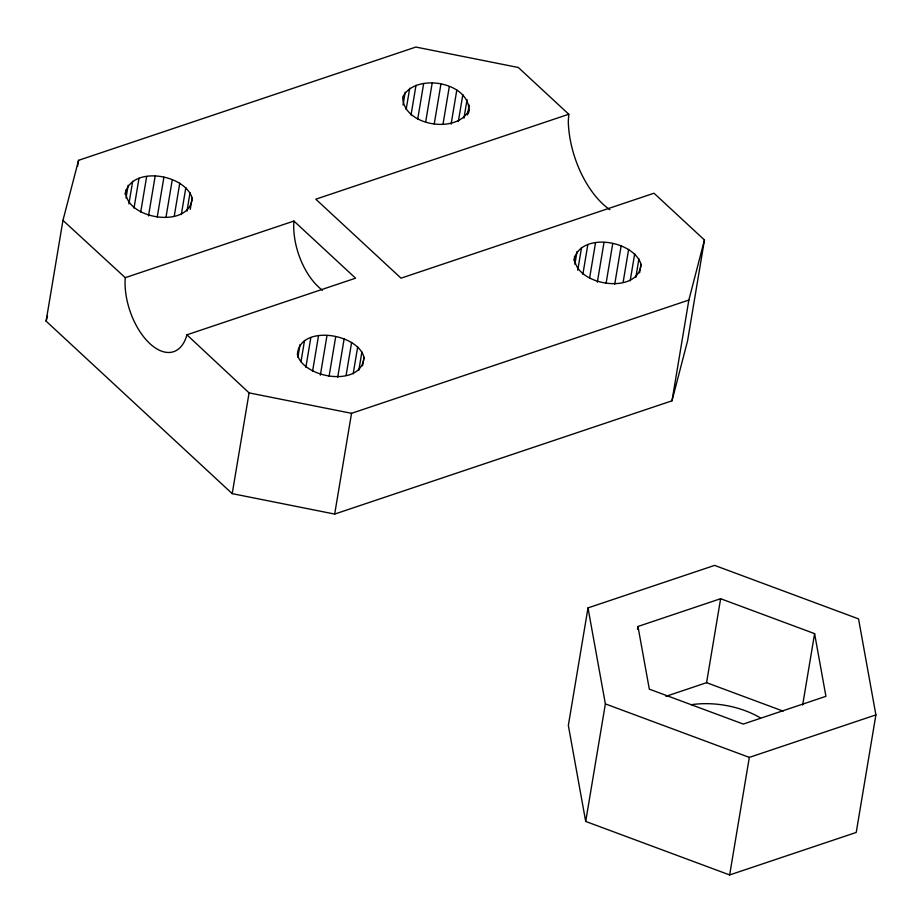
<?xml version="1.0" encoding="UTF-8"?>
<svg xmlns="http://www.w3.org/2000/svg" width="922" height="922" viewBox="0 0 922 922"><rect width="100%" height="100%" fill="white"/><g stroke="black" fill="none" stroke-linecap="round" stroke-linejoin="round"><path stroke-width="1.38" d="M125.738 190.047C123.675 219.286 190.209 229.705 192.145 198.011C184.757 173.855 130.705 165.107 125.023 194.311M363.994 357.275C362.092 387.678 303.603 378.7 297.403 354.567C299.304 324.175 357.782 333.142 363.994 357.275L362.565 365.792M468.987 110.248C468.918 81.655 414.958 72.619 402.741 97.041C402.81 125.634 456.759 134.67 468.987 110.248L468.503 113.083M574.59 256.304C572.527 285.543 639.073 295.974 641.009 264.268C633.61 240.112 579.558 231.364 573.876 260.569M568.782 114.247L315.797 199.187L401.024 278.179L653.998 193.228L704.454 239.985L687.593 340.748L671.988 400.816L334.674 514.073L232.217 493.639L46.1 321.144L62.961 220.381L78.566 160.313L415.868 47.057L518.325 67.49L568.782 114.247L568.298 121.681A73.944 39.877 71.4 0 0 609.88 209.697M77.609 165.995L78.566 160.313M126.026 198.023L128.17 185.253M128.896 203.935L132.687 181.231M134.013 208.049L139.003 178.257M140.72 212.014L146.656 176.54M148.5 215.921L155.15 176.194M157.247 216.97L163.897 177.231M166.121 216.509L172.299 179.606M174.316 215.783L179.778 183.144M181.323 214.561L185.841 187.592M186.97 211.115L190.059 192.663M190.243 209.363L192.145 198.011M232.217 493.639L249.078 392.887L186.912 334.824A52.819 28.478 71.4 0 1 149.837 343.583A52.819 28.478 71.4 0 1 125.254 277.672L62.961 220.381M297.875 357.287L300.007 344.517M300.975 361.781L304.537 340.495M305.862 367.325L310.841 337.521M312.57 371.278L318.505 335.804M320.349 375.196L326.999 335.458M329.085 376.234L335.735 336.507M337.729 377.19L344.137 338.87M346.165 375.047L351.628 342.408M353.172 373.825L357.678 346.856M334.674 514.073L351.536 413.321L688.849 300.065L704.454 239.985M403.041 105.016L405.173 92.235M358.808 370.379L361.897 351.927M406.141 109.499L409.702 88.212M411.028 115.043L416.006 85.25M417.735 119.007L423.671 83.522M425.745 121.497L432.164 83.176M434.25 123.963L440.9 84.225M443.136 123.49L449.302 86.599M451.089 124.193L456.793 90.126M458.338 121.543L462.844 94.586M463.973 118.108L467.062 99.657M467.5 114.927L469.16 105.004M574.879 264.28L577.022 251.51M577.748 270.192L581.552 247.488M582.865 274.318L587.856 244.514M589.573 278.271L595.52 242.797M597.352 282.178L604.002 242.451M606.1 283.227L612.75 243.5M614.744 284.183L621.151 245.863M623.168 282.04L628.631 249.401M630.175 280.818L634.693 253.85M635.823 277.372L638.911 258.921M639.58 272.785L641.009 264.268M588.005 607.898L568.344 725.441L585.701 821.444L729.648 874.943L856.227 832.439L875.9 714.896L858.543 618.893L714.596 565.393L588.005 607.898L605.374 703.889L585.701 821.444M671.988 400.816L688.849 300.065M637.517 629.265L637.978 626.464L720.624 598.712L814.599 633.644L825.928 696.317L743.293 724.07L649.318 689.137L637.978 626.464M665.926 696.329L706.575 682.683L720.624 598.712M729.648 874.943L749.321 757.388L875.9 714.896M802.659 705.007L814.599 633.644M46.1 321.144L47.518 315.681M125.254 277.672L293.911 221.05L355.569 278.19L186.912 334.824M249.078 392.887L351.536 413.321M706.575 682.683L783.101 711.116M605.374 703.889L749.321 757.388M322.481 290.257A52.819 28.478 71.4 0 1 293.911 221.05M691.281 704.708A68.654 40.649 9.5 0 1 760.523 717.961"/></g></svg>
